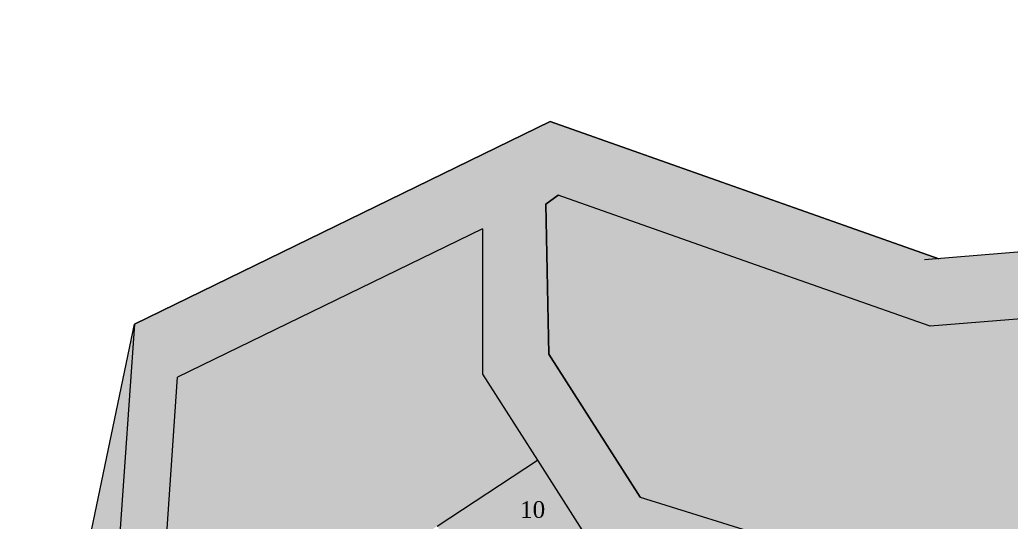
# Model space of a CAD drawing. Header units: metres. Extents: x 476631 to 477421, y 4483749 to 4484052.
# Drawn here: x 476631.7 to 476780.6, y 4483907.2 to 4483982.5 of the extents above; entities that cross this region are included whole.
import ezdxf

# ---------------------------------------------------------------- set-up
doc = ezdxf.new("R2010")
doc.units = ezdxf.units.M
for name, color, linetype, lineweight in [('M2', 1, 'Continuous', 25), ('serbest', 10, 'Continuous', 0), ('TK_PARSEL', 1, 'Continuous', 0), ('ZC_10', 1, 'Continuous', 0), ('ZC_7', 18, 'Continuous', 0)]:
    doc.layers.add(name, color=color, linetype=linetype, lineweight=lineweight)
doc.styles.get("Standard").update_dxf_attribs({"font": 'TimesNewRoman.ttf'})

msp = doc.modelspace()

# ---------------------------------------------------------------- hatches: boundary and pattern name
at = {"layer": 'M2', "true_color": 0x636466}
h = msp.add_hatch(color=251, dxfattribs=at)
h.dxf.hatch_style = 1
h.paths.add_polyline_path([(476826.94, 4483948.28), (476821.14, 4483944.34), (476815.34, 4483940.41), (476811.61, 4483940.1), (476791.88, 4483938.47), (476786.43, 4483938.02), (476782.37, 4483905.08), (476781.32, 4483904.72), (476745.75, 4483904.43), (476724.88, 4483910.91), (476711.15, 4483932.35), (476710.74, 4483954.86), (476701.23, 4483951.17), (476655.41, 4483928.89), (476648.95, 4483936.86), (476711.38, 4483967.23), (476769.73, 4483946.67), (476785.6, 4483947.98), (476797.89, 4483949), (476811.9, 4483950.15), (476820.85, 4483956.23), (476831.98, 4483964.73), (476841.53, 4483972.04, -0.000619), (476841.51, 4483972.02), (476851.12, 4483979.38), (476855.18, 4483982.49), (476865.31, 4483977.65)])
h = msp.add_hatch(color=251, dxfattribs=at)
h.dxf.hatch_style = 1
h.paths.add_polyline_path([(476711.38, 4483967.23), (476648.95, 4483936.86), (476655.41, 4483928.89), (476701.23, 4483951.17), (476710.74, 4483954.86), (476712.59, 4483956.2), (476768.42, 4483936.53), (476769.73, 4483946.67)])
h = msp.add_hatch(color=251, dxfattribs=at)
h.dxf.hatch_style = 1
h.paths.add_polyline_path([(476711.15, 4483932.35), (476710.74, 4483954.86), (476701.23, 4483951.17), (476701.23, 4483951.17), (476701.25, 4483929.28), (476709.46, 4483916.44), (476718.42, 4483902.44), (476733.06, 4483897.9), (476733.3, 4483896.21), (476741.96, 4483893.52), (476744.8, 4483893), (476745.75, 4483904.43), (476724.88, 4483910.91)])
h = msp.add_hatch(color=251, dxfattribs=at)
h.dxf.hatch_style = 1
h.paths.add_polyline_path([(476658.64, 4483890.63), (476653.8, 4483905.46), (476655.41, 4483928.89), (476648.95, 4483936.86), (476646.73, 4483904.78), (476651.76, 4483889.33), (476658.17, 4483855.46), (476665.11, 4483856.44), (476662.94, 4483867.92), (476659.92, 4483883.89)])
at = {"layer": 'serbest'}
h = msp.add_hatch(color=4, dxfattribs=at)
h.dxf.hatch_style = 1
h.paths.add_polyline_path([(476709.82, 4483915.89), (476709.46, 4483916.44), (476694.42, 4483906.56), (476702.65, 4483894.02), (476717.55, 4483903.81)])
at = {"layer": 'TK_PARSEL', "true_color": 0x136734}
h = msp.add_hatch(color=116, dxfattribs=at)
h.dxf.hatch_style = 1
h.paths.add_polyline_path([(476786.43, 4483938.02), (476768.42, 4483936.53), (476712.59, 4483956.2), (476710.74, 4483954.86), (476711.15, 4483932.35), (476724.88, 4483910.91), (476745.75, 4483904.43), (476767.61, 4483904.61), (476781.32, 4483904.72), (476782.37, 4483905.08)])
h = msp.add_hatch(color=116, dxfattribs=at)
h.dxf.hatch_style = 1
h.paths.add_polyline_path([(476701.21, 4483929.34), (476701.23, 4483951.17), (476655.41, 4483928.89), (476653.8, 4483905.46), (476658.64, 4483890.63), (476659.92, 4483883.89), (476709.46, 4483916.44)])
h = msp.add_hatch(color=116, dxfattribs=at)
h.dxf.hatch_style = 1
h.paths.add_polyline_path([(476651.76, 4483889.33), (476646.73, 4483904.78), (476648.95, 4483936.86), (476631.74, 4483854.08), (476649.2, 4483854.21), (476658.17, 4483855.46)])

# ---------------------------------------------------------------- linework, layer by layer
at = {"layer": 'serbest'}
for p, q in [((476648.95, 4483936.86, 218.1), (476711.38, 4483967.23, 218.1)), ((476711.38, 4483967.23, 218.1), (476769.73, 4483946.67, 218.1)), ((476631.74, 4483854.08, 218.1), (476648.95, 4483936.86, 218.1))]:
    msp.add_line(p, q, dxfattribs=at)
at = {"layer": 'TK_PARSEL'}
for p, q in [((476694.42, 4483906.56), (476709.46, 4483916.44)), ((476709.46, 4483916.44), (476709.82, 4483915.89)), ((476709.82, 4483915.89), (476717.55, 4483903.81))]:
    msp.add_line(p, q, dxfattribs=at)
at = {"layer": 'ZC_10'}
for p, q in [((476711.15, 4483932.35, 218.1), (476710.74, 4483954.86, 218.1)), ((476711.15, 4483932.35, 218.1), (476710.74, 4483954.86, 218.1)), ((476711.15, 4483932.35, 218.1), (476710.74, 4483954.86, 218.1)), ((476701.23, 4483951.17, 218.1), (476701.21, 4483929.34, 218.1)), ((476724.88, 4483910.91, 218.1), (476711.15, 4483932.35, 218.1)), ((476724.88, 4483910.91, 218.1), (476711.15, 4483932.35, 218.1)), ((476724.88, 4483910.91, 218.1), (476711.15, 4483932.35, 218.1)), ((476653.8, 4483905.46, 218.1), (476655.41, 4483928.89, 218.1)), ((476701.21, 4483929.34, 218.1), (476709.45, 4483916.44))]:
    msp.add_line(p, q, dxfattribs=at)
at = {"layer": 'ZC_7'}
for p, q in [((476711.38, 4483967.23, 218.1), (476648.95, 4483936.86, 218.1)), ((476743.82, 4483955.8), (476711.38, 4483967.23)), ((476710.74, 4483954.86, 218.1), (476712.59, 4483956.2, 218.1)), ((476710.74, 4483954.86, 218.1), (476712.59, 4483956.2, 218.1)), ((476710.74, 4483954.86, 218.1), (476712.59, 4483956.2, 218.1)), ((476710.74, 4483954.86, 218.1), (476712.59, 4483956.2, 218.1)), ((476712.59, 4483956.2), (476710.74, 4483954.86)), ((476740.5, 4483946.36), (476712.59, 4483956.2)), ((476710.74, 4483954.86), (476711.15, 4483932.35)), ((476769.73, 4483946.67), (476743.82, 4483955.8)), ((476701.23, 4483951.17, 218.1), (476655.41, 4483928.89, 218.1)), ((476785.6, 4483947.98), (476767.6, 4483946.5)), ((476768.42, 4483936.53), (476740.5, 4483946.36)), ((476648.95, 4483936.86, 218.1), (476646.73, 4483904.78, 218.1)), ((476786.43, 4483938.02), (476768.42, 4483936.53)), ((476711.15, 4483932.35), (476724.88, 4483910.91)), ((476724.88, 4483910.91), (476745.75, 4483904.43))]:
    msp.add_line(p, q, dxfattribs=at)

# ---------------------------------------------------------------- texts
at = {"layer": 'serbest', "insert": (476706.85, 4483910.3), "char_height": 2.5, "attachment_point": 1}
msp.add_mtext_dynamic_manual_height_columns('10', width=11.8448, gutter_width=12.5, heights=[0], dxfattribs=at)

doc.saveas('drawing.dxf')
